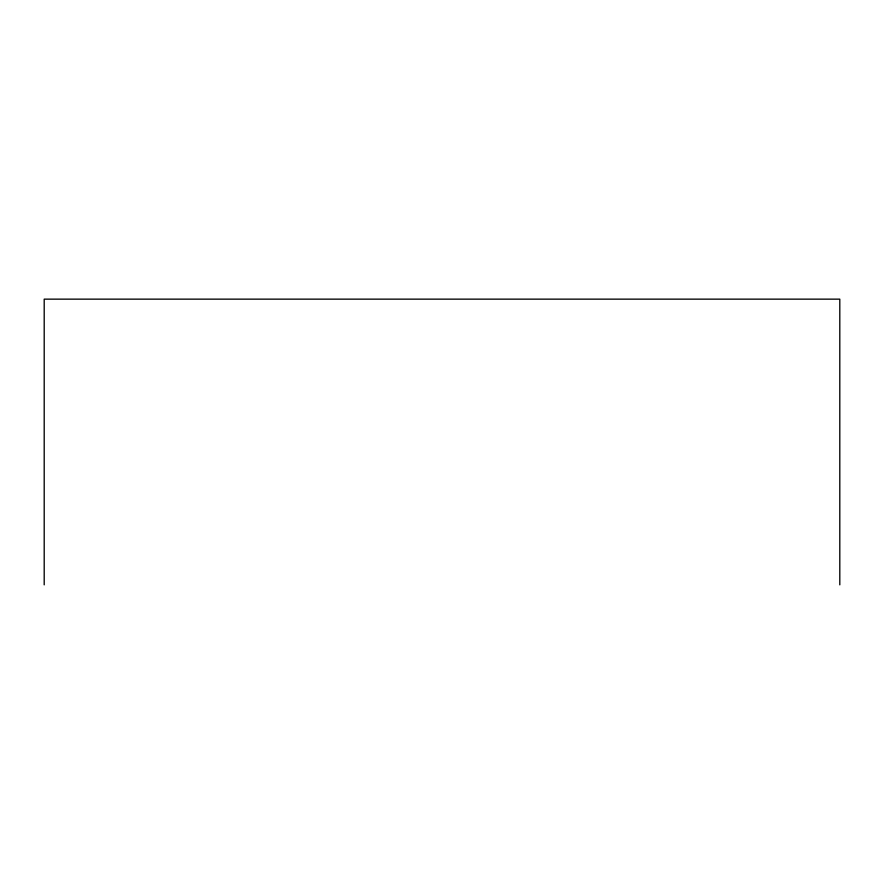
<?xml version="1.0" encoding="UTF-8"?>
<svg xmlns="http://www.w3.org/2000/svg" width="884" height="884" viewBox="0 0 884 884"><rect width="100%" height="100%" fill="white"/><g stroke="black" fill="none" stroke-linecap="round" stroke-linejoin="round"><path stroke-width="1.33" d="M839.8 584.854L839.8 299.146L44.2 299.146L44.2 584.854"/></g></svg>
